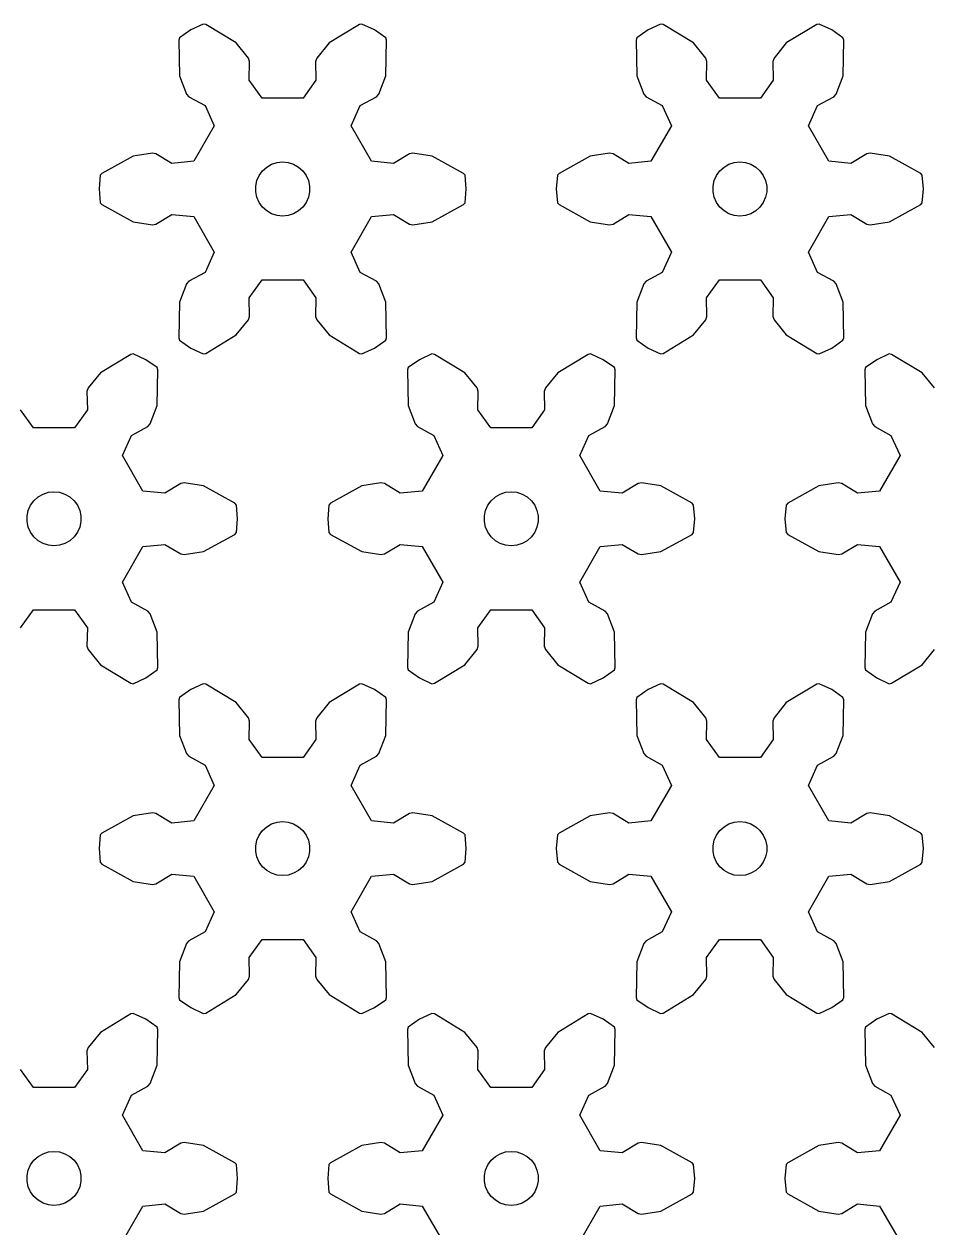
# Model space of a CAD drawing. Extents: x 0 to 198, y 0 to 238.
# Drawn here: x 97.3 to 147.5, y 171 to 237.8 of the extents above; entities that cross this region are included whole.
import ezdxf

# ---------------------------------------------------------------- set-up
doc = ezdxf.new("R2010")
doc.units = 0

msp = doc.modelspace()

# ---------------------------------------------------------------- linework, layer by layer
for p, q in [((107.273, 237.753), (106.58, 237.429)), ((107.407, 237.726), (107.273, 237.753)), ((109.098, 236.705), (107.407, 237.726)), ((115.94, 237.726), (114.249, 236.705)), ((116.073, 237.753), (115.94, 237.726)), ((116.766, 237.429), (116.073, 237.753)), ((132.645, 237.753), (131.952, 237.429)), ((132.779, 237.726), (132.645, 237.753)), ((134.47, 236.705), (132.779, 237.726)), ((141.312, 237.726), (139.621, 236.705)), ((141.445, 237.753), (141.312, 237.726)), ((142.138, 237.429), (141.445, 237.753)), ((105.954, 236.991), (105.91, 236.862)), ((106.58, 237.429), (105.954, 236.991)), ((117.392, 236.991), (116.766, 237.429)), ((117.436, 236.862), (117.392, 236.991)), ((131.326, 236.991), (131.282, 236.862)), ((131.952, 237.429), (131.326, 236.991)), ((142.764, 236.991), (142.138, 237.429)), ((142.808, 236.862), (142.764, 236.991)), ((105.91, 236.862), (105.949, 234.887)), ((109.779, 235.861), (109.098, 236.705)), ((114.249, 236.705), (113.567, 235.861)), ((117.398, 234.887), (117.436, 236.862)), ((131.282, 236.862), (131.32, 234.887)), ((135.151, 235.861), (134.47, 236.705)), ((139.621, 236.705), (138.939, 235.861)), ((142.77, 234.887), (142.808, 236.862)), ((109.842, 235.675), (109.779, 235.861)), ((109.822, 234.649), (109.842, 235.675)), ((113.567, 235.861), (113.504, 235.675)), ((113.504, 235.675), (113.524, 234.649)), ((135.214, 235.675), (135.151, 235.861)), ((135.194, 234.649), (135.214, 235.675)), ((138.939, 235.861), (138.876, 235.675)), ((138.876, 235.675), (138.896, 234.649)), ((105.949, 234.887), (106.34, 233.875)), ((110.535, 233.651), (109.822, 234.649)), ((113.524, 234.649), (112.812, 233.651)), ((117.007, 233.875), (117.398, 234.887)), ((131.32, 234.887), (131.711, 233.875)), ((135.907, 233.651), (135.194, 234.649)), ((138.896, 234.649), (138.184, 233.651)), ((142.379, 233.875), (142.77, 234.887)), ((106.34, 233.875), (106.468, 233.727)), ((106.468, 233.727), (107.368, 233.231)), ((112.812, 233.651), (110.535, 233.651)), ((115.979, 233.231), (116.878, 233.727)), ((116.878, 233.727), (117.007, 233.875)), ((131.711, 233.875), (131.84, 233.727)), ((131.84, 233.727), (132.74, 233.231)), ((138.184, 233.651), (135.907, 233.651)), ((141.351, 233.231), (142.25, 233.727)), ((142.25, 233.727), (142.379, 233.875)), ((107.368, 233.231), (107.875, 232.116)), ((115.471, 232.116), (115.979, 233.231)), ((132.74, 233.231), (133.247, 232.116)), ((140.843, 232.116), (141.351, 233.231)), ((107.875, 232.116), (106.737, 230.144)), ((116.61, 230.144), (115.471, 232.116)), ((133.247, 232.116), (132.108, 230.144)), ((141.982, 230.144), (140.843, 232.116)), ((103.373, 230.426), (101.643, 229.472)), ((104.445, 230.594), (103.373, 230.426)), ((104.637, 230.556), (104.445, 230.594)), ((105.517, 230.025), (104.637, 230.556)), ((118.709, 230.556), (117.83, 230.025)), ((118.901, 230.594), (118.709, 230.556)), ((119.973, 230.426), (118.901, 230.594)), ((121.703, 229.472), (119.973, 230.426)), ((128.745, 230.426), (127.015, 229.472)), ((129.817, 230.594), (128.745, 230.426)), ((130.009, 230.556), (129.817, 230.594)), ((130.889, 230.025), (130.009, 230.556)), ((144.081, 230.556), (143.202, 230.025)), ((144.273, 230.594), (144.081, 230.556)), ((145.345, 230.426), (144.273, 230.594)), ((147.075, 229.472), (145.345, 230.426)), ((106.737, 230.144), (105.517, 230.025)), ((110.559, 229.612), (110.792, 229.822)), ((110.792, 229.822), (111.063, 229.979)), ((111.063, 229.979), (111.361, 230.075)), ((111.361, 230.075), (111.673, 230.108)), ((111.673, 230.108), (111.985, 230.075)), ((111.985, 230.075), (112.283, 229.979)), ((112.283, 229.979), (112.555, 229.822)), ((112.555, 229.822), (112.788, 229.612)), ((117.83, 230.025), (116.61, 230.144)), ((132.108, 230.144), (130.889, 230.025)), ((135.93, 229.612), (136.163, 229.822)), ((136.163, 229.822), (136.435, 229.979)), ((136.435, 229.979), (136.733, 230.075)), ((136.733, 230.075), (137.045, 230.108)), ((137.045, 230.108), (137.357, 230.075)), ((137.357, 230.075), (137.655, 229.979)), ((137.655, 229.979), (137.927, 229.822)), ((137.927, 229.822), (138.16, 229.612)), ((143.202, 230.025), (141.982, 230.144)), ((101.554, 229.37), (101.487, 228.608)), ((101.643, 229.472), (101.554, 229.37)), ((110.181, 228.765), (110.247, 229.072)), ((110.247, 229.072), (110.374, 229.358)), ((110.374, 229.358), (110.559, 229.612)), ((112.788, 229.612), (112.972, 229.358)), ((112.972, 229.358), (113.1, 229.072)), ((113.1, 229.072), (113.165, 228.765)), ((121.793, 229.37), (121.703, 229.472)), ((121.859, 228.608), (121.793, 229.37)), ((126.926, 229.37), (126.859, 228.608)), ((127.015, 229.472), (126.926, 229.37)), ((135.553, 228.765), (135.618, 229.072)), ((135.618, 229.072), (135.746, 229.358)), ((135.746, 229.358), (135.93, 229.612)), ((138.16, 229.612), (138.344, 229.358)), ((138.344, 229.358), (138.472, 229.072)), ((138.472, 229.072), (138.537, 228.765)), ((147.164, 229.37), (147.075, 229.472)), ((147.231, 228.608), (147.164, 229.37)), ((101.487, 228.608), (101.554, 227.847)), ((110.181, 228.451), (110.181, 228.765)), ((110.247, 228.145), (110.181, 228.451)), ((113.165, 228.451), (113.1, 228.145)), ((113.165, 228.765), (113.165, 228.451)), ((121.793, 227.847), (121.859, 228.608)), ((126.859, 228.608), (126.926, 227.847)), ((135.553, 228.451), (135.553, 228.765)), ((135.618, 228.145), (135.553, 228.451)), ((138.537, 228.451), (138.472, 228.145)), ((138.537, 228.765), (138.537, 228.451)), ((147.164, 227.847), (147.231, 228.608)), ((101.554, 227.847), (101.643, 227.744)), ((101.643, 227.744), (103.373, 226.79)), ((110.374, 227.858), (110.247, 228.145)), ((110.559, 227.605), (110.374, 227.858)), ((112.972, 227.858), (112.788, 227.605)), ((113.1, 228.145), (112.972, 227.858)), ((119.973, 226.79), (121.703, 227.744)), ((121.703, 227.744), (121.793, 227.847)), ((126.926, 227.847), (127.015, 227.744)), ((127.015, 227.744), (128.745, 226.79)), ((135.746, 227.858), (135.618, 228.145)), ((135.93, 227.605), (135.746, 227.858)), ((138.344, 227.858), (138.16, 227.605)), ((138.472, 228.145), (138.344, 227.858)), ((145.345, 226.79), (147.075, 227.744)), ((147.075, 227.744), (147.164, 227.847)), ((104.637, 226.66), (105.517, 227.191)), ((105.517, 227.191), (106.737, 227.073)), ((106.737, 227.073), (107.875, 225.101)), ((110.792, 227.395), (110.559, 227.605)), ((111.063, 227.238), (110.792, 227.395)), ((111.361, 227.141), (111.063, 227.238)), ((111.673, 227.108), (111.361, 227.141)), ((111.985, 227.141), (111.673, 227.108)), ((112.283, 227.238), (111.985, 227.141)), ((112.555, 227.395), (112.283, 227.238)), ((112.788, 227.605), (112.555, 227.395)), ((115.471, 225.101), (116.61, 227.073)), ((116.61, 227.073), (117.83, 227.191)), ((117.83, 227.191), (118.709, 226.66)), ((130.009, 226.66), (130.889, 227.191)), ((130.889, 227.191), (132.108, 227.073)), ((132.108, 227.073), (133.247, 225.101)), ((136.163, 227.395), (135.93, 227.605)), ((136.435, 227.238), (136.163, 227.395)), ((136.733, 227.141), (136.435, 227.238)), ((137.045, 227.108), (136.733, 227.141)), ((137.357, 227.141), (137.045, 227.108)), ((137.655, 227.238), (137.357, 227.141)), ((137.927, 227.395), (137.655, 227.238)), ((138.16, 227.605), (137.927, 227.395)), ((140.843, 225.101), (141.982, 227.073)), ((141.982, 227.073), (143.202, 227.191)), ((143.202, 227.191), (144.081, 226.66)), ((103.373, 226.79), (104.445, 226.622)), ((104.445, 226.622), (104.637, 226.66)), ((118.709, 226.66), (118.901, 226.622)), ((118.901, 226.622), (119.973, 226.79)), ((128.745, 226.79), (129.817, 226.622)), ((129.817, 226.622), (130.009, 226.66)), ((144.081, 226.66), (144.273, 226.622)), ((144.273, 226.622), (145.345, 226.79)), ((107.875, 225.101), (107.368, 223.985)), ((115.979, 223.985), (115.471, 225.101)), ((133.247, 225.101), (132.74, 223.985)), ((141.351, 223.985), (140.843, 225.101)), ((107.368, 223.985), (106.468, 223.489)), ((116.878, 223.489), (115.979, 223.985)), ((132.74, 223.985), (131.84, 223.489)), ((142.25, 223.489), (141.351, 223.985)), ((106.34, 223.342), (105.949, 222.329)), ((106.468, 223.489), (106.34, 223.342)), ((109.822, 222.568), (110.535, 223.565)), ((110.535, 223.565), (112.812, 223.565)), ((112.812, 223.565), (113.524, 222.568)), ((117.007, 223.342), (116.878, 223.489)), ((117.398, 222.329), (117.007, 223.342)), ((131.711, 223.342), (131.32, 222.329)), ((131.84, 223.489), (131.711, 223.342)), ((135.194, 222.568), (135.907, 223.565)), ((135.907, 223.565), (138.184, 223.565)), ((138.184, 223.565), (138.896, 222.568)), ((142.379, 223.342), (142.25, 223.489)), ((142.77, 222.329), (142.379, 223.342)), ((105.949, 222.329), (105.91, 220.354)), ((109.842, 221.541), (109.822, 222.568)), ((113.524, 222.568), (113.504, 221.541)), ((117.436, 220.354), (117.398, 222.329)), ((131.32, 222.329), (131.282, 220.354)), ((135.214, 221.541), (135.194, 222.568)), ((138.896, 222.568), (138.876, 221.541)), ((142.808, 220.354), (142.77, 222.329)), ((109.098, 220.511), (109.779, 221.356)), ((109.779, 221.356), (109.842, 221.541)), ((113.504, 221.541), (113.567, 221.356)), ((113.567, 221.356), (114.249, 220.511)), ((134.47, 220.511), (135.151, 221.356)), ((135.151, 221.356), (135.214, 221.541)), ((138.876, 221.541), (138.939, 221.356)), ((138.939, 221.356), (139.621, 220.511)), ((105.91, 220.354), (105.954, 220.225)), ((107.407, 219.49), (109.098, 220.511)), ((114.249, 220.511), (115.94, 219.49)), ((117.392, 220.225), (117.436, 220.354)), ((131.282, 220.354), (131.326, 220.225)), ((132.779, 219.49), (134.47, 220.511)), ((139.621, 220.511), (141.312, 219.49)), ((142.764, 220.225), (142.808, 220.354)), ((105.954, 220.225), (106.58, 219.787)), ((106.58, 219.787), (107.273, 219.464)), ((116.073, 219.464), (116.766, 219.787)), ((116.766, 219.787), (117.392, 220.225)), ((131.326, 220.225), (131.952, 219.787)), ((131.952, 219.787), (132.645, 219.464)), ((141.445, 219.464), (142.138, 219.787)), ((142.138, 219.787), (142.764, 220.225)), ((103.254, 219.438), (101.563, 218.417)), ((103.387, 219.464), (103.254, 219.438)), ((104.08, 219.141), (103.387, 219.464)), ((104.706, 218.702), (104.08, 219.141)), ((107.273, 219.464), (107.407, 219.49)), ((115.94, 219.49), (116.073, 219.464)), ((119.266, 219.141), (118.64, 218.702)), ((119.959, 219.464), (119.266, 219.141)), ((120.093, 219.438), (119.959, 219.464)), ((121.784, 218.417), (120.093, 219.438)), ((128.626, 219.438), (126.935, 218.417)), ((128.759, 219.464), (128.626, 219.438)), ((129.452, 219.141), (128.759, 219.464)), ((130.078, 218.702), (129.452, 219.141)), ((132.645, 219.464), (132.779, 219.49)), ((141.312, 219.49), (141.445, 219.464)), ((144.638, 219.141), (144.012, 218.702)), ((145.331, 219.464), (144.638, 219.141)), ((145.464, 219.438), (145.331, 219.464)), ((147.155, 218.417), (145.464, 219.438)), ((101.563, 218.417), (100.882, 217.572)), ((104.751, 218.574), (104.706, 218.702)), ((104.712, 216.599), (104.751, 218.574)), ((118.64, 218.702), (118.596, 218.574)), ((118.596, 218.574), (118.634, 216.599)), ((122.465, 217.572), (121.784, 218.417)), ((126.935, 218.417), (126.253, 217.572)), ((130.122, 218.574), (130.078, 218.702)), ((130.084, 216.599), (130.122, 218.574)), ((144.012, 218.702), (143.968, 218.574)), ((143.968, 218.574), (144.006, 216.599)), ((147.837, 217.572), (147.155, 218.417)), ((100.882, 217.572), (100.818, 217.387)), ((100.818, 217.387), (100.838, 216.36)), ((122.528, 217.387), (122.465, 217.572)), ((122.508, 216.36), (122.528, 217.387)), ((126.253, 217.572), (126.19, 217.387)), ((126.19, 217.387), (126.21, 216.36)), ((97.849, 215.363), (97.136, 216.36)), ((100.838, 216.36), (100.126, 215.363)), ((104.321, 215.586), (104.712, 216.599)), ((118.634, 216.599), (119.026, 215.586)), ((123.221, 215.363), (122.508, 216.36)), ((126.21, 216.36), (125.498, 215.363)), ((129.693, 215.586), (130.084, 216.599)), ((144.006, 216.599), (144.397, 215.586)), ((100.126, 215.363), (97.849, 215.363)), ((103.293, 214.943), (104.192, 215.439)), ((104.192, 215.439), (104.321, 215.586)), ((119.026, 215.586), (119.154, 215.439)), ((119.154, 215.439), (120.054, 214.943)), ((125.498, 215.363), (123.221, 215.363)), ((128.665, 214.943), (129.564, 215.439)), ((129.564, 215.439), (129.693, 215.586)), ((144.397, 215.586), (144.526, 215.439)), ((144.526, 215.439), (145.425, 214.943)), ((102.785, 213.827), (103.293, 214.943)), ((120.054, 214.943), (120.561, 213.827)), ((128.157, 213.827), (128.665, 214.943)), ((145.425, 214.943), (145.933, 213.827)), ((103.924, 211.855), (102.785, 213.827)), ((120.561, 213.827), (119.423, 211.855)), ((129.296, 211.855), (128.157, 213.827)), ((145.933, 213.827), (144.794, 211.855)), ((106.215, 212.305), (106.023, 212.268)), ((107.288, 212.138), (106.215, 212.305)), ((117.131, 212.305), (116.059, 212.138)), ((117.323, 212.268), (117.131, 212.305)), ((131.587, 212.305), (131.395, 212.268)), ((132.659, 212.138), (131.587, 212.305)), ((142.503, 212.305), (141.431, 212.138)), ((142.695, 212.268), (142.503, 212.305)), ((98.106, 211.533), (98.377, 211.69)), ((98.377, 211.69), (98.675, 211.787)), ((98.675, 211.787), (98.987, 211.82)), ((98.987, 211.82), (99.299, 211.787)), ((99.299, 211.787), (99.597, 211.69)), ((99.597, 211.69), (99.869, 211.533)), ((105.144, 211.737), (103.924, 211.855)), ((106.023, 212.268), (105.144, 211.737)), ((109.017, 211.184), (107.288, 212.138)), ((116.059, 212.138), (114.329, 211.184)), ((118.203, 211.737), (117.323, 212.268)), ((119.423, 211.855), (118.203, 211.737)), ((123.477, 211.533), (123.749, 211.69)), ((123.749, 211.69), (124.047, 211.787)), ((124.047, 211.787), (124.359, 211.82)), ((124.359, 211.82), (124.671, 211.787)), ((124.671, 211.787), (124.969, 211.69)), ((124.969, 211.69), (125.241, 211.533)), ((130.516, 211.737), (129.296, 211.855)), ((131.395, 212.268), (130.516, 211.737)), ((134.389, 211.184), (132.659, 212.138)), ((141.431, 212.138), (139.701, 211.184)), ((143.574, 211.737), (142.695, 212.268)), ((144.794, 211.855), (143.574, 211.737)), ((97.561, 210.783), (97.688, 211.07)), ((97.688, 211.07), (97.873, 211.323)), ((97.873, 211.323), (98.106, 211.533)), ((99.869, 211.533), (100.102, 211.323)), ((100.102, 211.323), (100.286, 211.07)), ((100.286, 211.07), (100.414, 210.783)), ((109.107, 211.081), (109.017, 211.184)), ((109.173, 210.32), (109.107, 211.081)), ((114.24, 211.081), (114.173, 210.32)), ((114.329, 211.184), (114.24, 211.081)), ((122.933, 210.783), (123.06, 211.07)), ((123.06, 211.07), (123.244, 211.323)), ((123.244, 211.323), (123.477, 211.533)), ((125.241, 211.533), (125.474, 211.323)), ((125.474, 211.323), (125.658, 211.07)), ((125.658, 211.07), (125.786, 210.783)), ((134.478, 211.081), (134.389, 211.184)), ((134.545, 210.32), (134.478, 211.081)), ((139.612, 211.081), (139.545, 210.32)), ((139.701, 211.184), (139.612, 211.081)), ((97.496, 210.476), (97.561, 210.783)), ((97.496, 210.163), (97.496, 210.476)), ((100.414, 210.783), (100.479, 210.476)), ((100.479, 210.476), (100.479, 210.163)), ((109.107, 209.558), (109.173, 210.32)), ((114.173, 210.32), (114.24, 209.558)), ((122.867, 210.476), (122.933, 210.783)), ((122.867, 210.163), (122.867, 210.476)), ((125.786, 210.783), (125.851, 210.476)), ((125.851, 210.476), (125.851, 210.163)), ((134.478, 209.558), (134.545, 210.32)), ((139.545, 210.32), (139.612, 209.558)), ((97.561, 209.856), (97.496, 210.163)), ((97.688, 209.57), (97.561, 209.856)), ((100.414, 209.856), (100.286, 209.57)), ((100.479, 210.163), (100.414, 209.856)), ((122.933, 209.856), (122.867, 210.163)), ((123.06, 209.57), (122.933, 209.856)), ((125.786, 209.856), (125.658, 209.57)), ((125.851, 210.163), (125.786, 209.856)), ((97.873, 209.316), (97.688, 209.57)), ((98.106, 209.106), (97.873, 209.316)), ((98.377, 208.949), (98.106, 209.106)), ((98.675, 208.852), (98.377, 208.949)), ((99.597, 208.949), (99.299, 208.852)), ((99.869, 209.106), (99.597, 208.949)), ((100.102, 209.316), (99.869, 209.106)), ((100.286, 209.57), (100.102, 209.316)), ((107.288, 208.501), (109.017, 209.455)), ((109.017, 209.455), (109.107, 209.558)), ((114.24, 209.558), (114.329, 209.455)), ((114.329, 209.455), (116.059, 208.501)), ((123.244, 209.316), (123.06, 209.57)), ((123.477, 209.106), (123.244, 209.316)), ((123.749, 208.949), (123.477, 209.106)), ((124.047, 208.852), (123.749, 208.949)), ((124.969, 208.949), (124.671, 208.852)), ((125.241, 209.106), (124.969, 208.949)), ((125.474, 209.316), (125.241, 209.106)), ((125.658, 209.57), (125.474, 209.316)), ((132.659, 208.501), (134.389, 209.455)), ((134.389, 209.455), (134.478, 209.558)), ((139.612, 209.558), (139.701, 209.455)), ((139.701, 209.455), (141.431, 208.501)), ((98.987, 208.82), (98.675, 208.852)), ((99.299, 208.852), (98.987, 208.82)), ((102.785, 206.812), (103.924, 208.784)), ((103.924, 208.784), (105.144, 208.902)), ((105.144, 208.902), (106.023, 208.372)), ((106.023, 208.372), (106.215, 208.334)), ((106.215, 208.334), (107.288, 208.501)), ((116.059, 208.501), (117.131, 208.334)), ((117.131, 208.334), (117.323, 208.372)), ((117.323, 208.372), (118.203, 208.902)), ((118.203, 208.902), (119.423, 208.784)), ((119.423, 208.784), (120.561, 206.812)), ((124.359, 208.82), (124.047, 208.852)), ((124.671, 208.852), (124.359, 208.82)), ((128.157, 206.812), (129.296, 208.784)), ((129.296, 208.784), (130.516, 208.902)), ((130.516, 208.902), (131.395, 208.372)), ((131.395, 208.372), (131.587, 208.334)), ((131.587, 208.334), (132.659, 208.501)), ((141.431, 208.501), (142.503, 208.334)), ((142.503, 208.334), (142.695, 208.372)), ((142.695, 208.372), (143.574, 208.902)), ((143.574, 208.902), (144.794, 208.784)), ((144.794, 208.784), (145.933, 206.812)), ((103.293, 205.696), (102.785, 206.812)), ((120.561, 206.812), (120.054, 205.696)), ((128.665, 205.696), (128.157, 206.812)), ((145.933, 206.812), (145.425, 205.696)), ((104.192, 205.2), (103.293, 205.696)), ((120.054, 205.696), (119.154, 205.2)), ((129.564, 205.2), (128.665, 205.696)), ((145.425, 205.696), (144.526, 205.2)), ((97.136, 204.279), (97.849, 205.277)), ((97.849, 205.277), (100.126, 205.277)), ((100.126, 205.277), (100.838, 204.279)), ((104.321, 205.053), (104.192, 205.2)), ((104.712, 204.04), (104.321, 205.053)), ((119.026, 205.053), (118.634, 204.04)), ((119.154, 205.2), (119.026, 205.053)), ((122.508, 204.279), (123.221, 205.277)), ((123.221, 205.277), (125.498, 205.277)), ((125.498, 205.277), (126.21, 204.279)), ((129.693, 205.053), (129.564, 205.2)), ((130.084, 204.04), (129.693, 205.053)), ((144.397, 205.053), (144.006, 204.04)), ((144.526, 205.2), (144.397, 205.053)), ((100.838, 204.279), (100.818, 203.252)), ((122.528, 203.252), (122.508, 204.279)), ((126.21, 204.279), (126.19, 203.252)), ((104.751, 202.066), (104.712, 204.04)), ((118.634, 204.04), (118.596, 202.066)), ((130.122, 202.066), (130.084, 204.04)), ((144.006, 204.04), (143.968, 202.066)), ((100.818, 203.252), (100.882, 203.067)), ((100.882, 203.067), (101.563, 202.222)), ((121.784, 202.222), (122.465, 203.067)), ((122.465, 203.067), (122.528, 203.252)), ((126.19, 203.252), (126.253, 203.067)), ((126.253, 203.067), (126.935, 202.222)), ((147.155, 202.222), (147.837, 203.067)), ((101.563, 202.222), (103.254, 201.201)), ((104.08, 201.498), (104.706, 201.937)), ((104.706, 201.937), (104.751, 202.066)), ((118.596, 202.066), (118.64, 201.937)), ((118.64, 201.937), (119.266, 201.498)), ((120.093, 201.201), (121.784, 202.222)), ((126.935, 202.222), (128.626, 201.201)), ((129.452, 201.498), (130.078, 201.937)), ((130.078, 201.937), (130.122, 202.066)), ((143.968, 202.066), (144.012, 201.937)), ((144.012, 201.937), (144.638, 201.498)), ((145.464, 201.201), (147.155, 202.222)), ((103.254, 201.201), (103.387, 201.175)), ((103.387, 201.175), (104.08, 201.498)), ((107.273, 201.175), (106.58, 200.852)), ((107.407, 201.149), (107.273, 201.175)), ((109.098, 200.128), (107.407, 201.149)), ((115.94, 201.149), (114.249, 200.128)), ((116.073, 201.175), (115.94, 201.149)), ((116.766, 200.852), (116.073, 201.175)), ((119.266, 201.498), (119.959, 201.175)), ((119.959, 201.175), (120.093, 201.201)), ((128.626, 201.201), (128.759, 201.175)), ((128.759, 201.175), (129.452, 201.498)), ((132.645, 201.175), (131.952, 200.852)), ((132.779, 201.149), (132.645, 201.175)), ((134.47, 200.128), (132.779, 201.149)), ((141.312, 201.149), (139.621, 200.128)), ((141.445, 201.175), (141.312, 201.149)), ((142.138, 200.852), (141.445, 201.175)), ((144.638, 201.498), (145.331, 201.175)), ((145.331, 201.175), (145.464, 201.201)), ((105.954, 200.414), (105.91, 200.285)), ((105.91, 200.285), (105.949, 198.31)), ((106.58, 200.852), (105.954, 200.414)), ((117.392, 200.414), (116.766, 200.852)), ((117.436, 200.285), (117.392, 200.414)), ((117.398, 198.31), (117.436, 200.285)), ((131.326, 200.414), (131.282, 200.285)), ((131.282, 200.285), (131.32, 198.31)), ((131.952, 200.852), (131.326, 200.414)), ((142.764, 200.414), (142.138, 200.852)), ((142.808, 200.285), (142.764, 200.414)), ((142.77, 198.31), (142.808, 200.285)), ((109.779, 199.283), (109.098, 200.128)), ((114.249, 200.128), (113.567, 199.283)), ((135.151, 199.283), (134.47, 200.128)), ((139.621, 200.128), (138.939, 199.283)), ((109.842, 199.098), (109.779, 199.283)), ((109.822, 198.071), (109.842, 199.098)), ((113.567, 199.283), (113.504, 199.098)), ((113.504, 199.098), (113.524, 198.071)), ((135.214, 199.098), (135.151, 199.283)), ((135.194, 198.071), (135.214, 199.098)), ((138.939, 199.283), (138.876, 199.098)), ((138.876, 199.098), (138.896, 198.071)), ((105.949, 198.31), (106.34, 197.298)), ((117.007, 197.298), (117.398, 198.31)), ((131.32, 198.31), (131.711, 197.298)), ((142.379, 197.298), (142.77, 198.31)), ((110.535, 197.074), (109.822, 198.071)), ((113.524, 198.071), (112.812, 197.074)), ((135.907, 197.074), (135.194, 198.071)), ((138.896, 198.071), (138.184, 197.074)), ((106.34, 197.298), (106.468, 197.15)), ((106.468, 197.15), (107.368, 196.654)), ((112.812, 197.074), (110.535, 197.074)), ((115.979, 196.654), (116.878, 197.15)), ((116.878, 197.15), (117.007, 197.298)), ((131.711, 197.298), (131.84, 197.15)), ((131.84, 197.15), (132.74, 196.654)), ((138.184, 197.074), (135.907, 197.074)), ((141.351, 196.654), (142.25, 197.15)), ((142.25, 197.15), (142.379, 197.298)), ((107.368, 196.654), (107.875, 195.538)), ((115.471, 195.538), (115.979, 196.654)), ((132.74, 196.654), (133.247, 195.538)), ((140.843, 195.538), (141.351, 196.654)), ((107.875, 195.538), (106.737, 193.566)), ((116.61, 193.566), (115.471, 195.538)), ((133.247, 195.538), (132.108, 193.566)), ((141.982, 193.566), (140.843, 195.538)), ((103.373, 193.849), (101.643, 192.895)), ((104.445, 194.017), (103.373, 193.849)), ((104.637, 193.979), (104.445, 194.017)), ((105.517, 193.448), (104.637, 193.979)), ((118.709, 193.979), (117.83, 193.448)), ((118.901, 194.017), (118.709, 193.979)), ((119.973, 193.849), (118.901, 194.017)), ((121.703, 192.895), (119.973, 193.849)), ((128.745, 193.849), (127.015, 192.895)), ((129.817, 194.017), (128.745, 193.849)), ((130.009, 193.979), (129.817, 194.017)), ((130.889, 193.448), (130.009, 193.979)), ((144.081, 193.979), (143.202, 193.448)), ((144.273, 194.017), (144.081, 193.979)), ((145.345, 193.849), (144.273, 194.017)), ((147.075, 192.895), (145.345, 193.849)), ((106.737, 193.566), (105.517, 193.448)), ((110.374, 192.781), (110.559, 193.035)), ((110.559, 193.035), (110.792, 193.244)), ((110.792, 193.244), (111.063, 193.401)), ((111.063, 193.401), (111.361, 193.498)), ((111.361, 193.498), (111.673, 193.531)), ((111.673, 193.531), (111.985, 193.498)), ((111.985, 193.498), (112.283, 193.401)), ((112.283, 193.401), (112.555, 193.244)), ((112.555, 193.244), (112.788, 193.035)), ((112.788, 193.035), (112.972, 192.781)), ((117.83, 193.448), (116.61, 193.566)), ((132.108, 193.566), (130.889, 193.448)), ((135.746, 192.781), (135.93, 193.035)), ((135.93, 193.035), (136.163, 193.244)), ((136.163, 193.244), (136.435, 193.401)), ((136.435, 193.401), (136.733, 193.498)), ((136.733, 193.498), (137.045, 193.531)), ((137.045, 193.531), (137.357, 193.498)), ((137.357, 193.498), (137.655, 193.401)), ((137.655, 193.401), (137.927, 193.244)), ((137.927, 193.244), (138.16, 193.035)), ((138.16, 193.035), (138.344, 192.781)), ((143.202, 193.448), (141.982, 193.566)), ((101.554, 192.792), (101.487, 192.031)), ((101.643, 192.895), (101.554, 192.792)), ((110.181, 192.188), (110.247, 192.494)), ((110.247, 192.494), (110.374, 192.781)), ((112.972, 192.781), (113.1, 192.494)), ((113.1, 192.494), (113.165, 192.188)), ((121.793, 192.792), (121.703, 192.895)), ((121.859, 192.031), (121.793, 192.792)), ((126.926, 192.792), (126.859, 192.031)), ((127.015, 192.895), (126.926, 192.792)), ((135.553, 192.188), (135.618, 192.494)), ((135.618, 192.494), (135.746, 192.781)), ((138.344, 192.781), (138.472, 192.494)), ((138.472, 192.494), (138.537, 192.188)), ((147.164, 192.792), (147.075, 192.895)), ((147.231, 192.031), (147.164, 192.792)), ((101.487, 192.031), (101.554, 191.269)), ((110.181, 191.874), (110.181, 192.188)), ((110.247, 191.567), (110.181, 191.874)), ((113.165, 191.874), (113.1, 191.567)), ((113.165, 192.188), (113.165, 191.874)), ((121.793, 191.269), (121.859, 192.031)), ((126.859, 192.031), (126.926, 191.269)), ((135.553, 191.874), (135.553, 192.188)), ((135.618, 191.567), (135.553, 191.874)), ((138.537, 191.874), (138.472, 191.567)), ((138.537, 192.188), (138.537, 191.874)), ((147.164, 191.269), (147.231, 192.031)), ((101.554, 191.269), (101.643, 191.167)), ((101.643, 191.167), (103.373, 190.213)), ((110.374, 191.281), (110.247, 191.567)), ((110.559, 191.027), (110.374, 191.281)), ((110.792, 190.817), (110.559, 191.027)), ((112.788, 191.027), (112.555, 190.817)), ((112.972, 191.281), (112.788, 191.027)), ((113.1, 191.567), (112.972, 191.281)), ((119.973, 190.213), (121.703, 191.167)), ((121.703, 191.167), (121.793, 191.269)), ((126.926, 191.269), (127.015, 191.167)), ((127.015, 191.167), (128.745, 190.213)), ((135.746, 191.281), (135.618, 191.567)), ((135.93, 191.027), (135.746, 191.281)), ((136.163, 190.817), (135.93, 191.027)), ((138.16, 191.027), (137.927, 190.817)), ((138.344, 191.281), (138.16, 191.027)), ((138.472, 191.567), (138.344, 191.281)), ((145.345, 190.213), (147.075, 191.167)), ((147.075, 191.167), (147.164, 191.269)), ((104.637, 190.083), (105.517, 190.614)), ((105.517, 190.614), (106.737, 190.495)), ((106.737, 190.495), (107.875, 188.523)), ((111.063, 190.661), (110.792, 190.817)), ((111.361, 190.564), (111.063, 190.661)), ((111.673, 190.531), (111.361, 190.564)), ((111.985, 190.564), (111.673, 190.531)), ((112.283, 190.661), (111.985, 190.564)), ((112.555, 190.817), (112.283, 190.661)), ((115.471, 188.523), (116.61, 190.495)), ((116.61, 190.495), (117.83, 190.614)), ((117.83, 190.614), (118.709, 190.083)), ((130.009, 190.083), (130.889, 190.614)), ((130.889, 190.614), (132.108, 190.495)), ((132.108, 190.495), (133.247, 188.523)), ((136.435, 190.661), (136.163, 190.817)), ((136.733, 190.564), (136.435, 190.661)), ((137.045, 190.531), (136.733, 190.564)), ((137.357, 190.564), (137.045, 190.531)), ((137.655, 190.661), (137.357, 190.564)), ((137.927, 190.817), (137.655, 190.661)), ((140.843, 188.523), (141.982, 190.495)), ((141.982, 190.495), (143.202, 190.614)), ((143.202, 190.614), (144.081, 190.083)), ((103.373, 190.213), (104.445, 190.045)), ((104.445, 190.045), (104.637, 190.083)), ((118.709, 190.083), (118.901, 190.045)), ((118.901, 190.045), (119.973, 190.213)), ((128.745, 190.213), (129.817, 190.045)), ((129.817, 190.045), (130.009, 190.083)), ((144.081, 190.083), (144.273, 190.045)), ((144.273, 190.045), (145.345, 190.213)), ((107.875, 188.523), (107.368, 187.408)), ((115.979, 187.408), (115.471, 188.523)), ((133.247, 188.523), (132.74, 187.408)), ((141.351, 187.408), (140.843, 188.523)), ((107.368, 187.408), (106.468, 186.912)), ((109.822, 185.991), (110.535, 186.988)), ((110.535, 186.988), (112.812, 186.988)), ((112.812, 186.988), (113.524, 185.991)), ((116.878, 186.912), (115.979, 187.408)), ((132.74, 187.408), (131.84, 186.912)), ((135.194, 185.991), (135.907, 186.988)), ((135.907, 186.988), (138.184, 186.988)), ((138.184, 186.988), (138.896, 185.991)), ((142.25, 186.912), (141.351, 187.408)), ((106.34, 186.764), (105.949, 185.752)), ((106.468, 186.912), (106.34, 186.764)), ((117.007, 186.764), (116.878, 186.912)), ((117.398, 185.752), (117.007, 186.764)), ((131.711, 186.764), (131.32, 185.752)), ((131.84, 186.912), (131.711, 186.764)), ((142.379, 186.764), (142.25, 186.912)), ((142.77, 185.752), (142.379, 186.764)), ((105.949, 185.752), (105.91, 183.777)), ((109.842, 184.964), (109.822, 185.991)), ((113.524, 185.991), (113.504, 184.964)), ((117.436, 183.777), (117.398, 185.752)), ((131.32, 185.752), (131.282, 183.777)), ((135.214, 184.964), (135.194, 185.991)), ((138.896, 185.991), (138.876, 184.964)), ((142.808, 183.777), (142.77, 185.752)), ((109.779, 184.779), (109.842, 184.964)), ((113.504, 184.964), (113.567, 184.779)), ((135.151, 184.779), (135.214, 184.964)), ((138.876, 184.964), (138.939, 184.779)), ((109.098, 183.934), (109.779, 184.779)), ((113.567, 184.779), (114.249, 183.934)), ((134.47, 183.934), (135.151, 184.779)), ((138.939, 184.779), (139.621, 183.934)), ((105.91, 183.777), (105.954, 183.648)), ((105.954, 183.648), (106.58, 183.21)), ((107.407, 182.913), (109.098, 183.934)), ((114.249, 183.934), (115.94, 182.913)), ((116.766, 183.21), (117.392, 183.648)), ((117.392, 183.648), (117.436, 183.777)), ((131.282, 183.777), (131.326, 183.648)), ((131.326, 183.648), (131.952, 183.21)), ((132.779, 182.913), (134.47, 183.934)), ((139.621, 183.934), (141.312, 182.913)), ((142.138, 183.21), (142.764, 183.648)), ((142.764, 183.648), (142.808, 183.777)), ((106.58, 183.21), (107.273, 182.887)), ((116.073, 182.887), (116.766, 183.21)), ((131.952, 183.21), (132.645, 182.887)), ((141.445, 182.887), (142.138, 183.21)), ((103.254, 182.86), (101.563, 181.84)), ((103.387, 182.887), (103.254, 182.86)), ((104.08, 182.564), (103.387, 182.887)), ((104.706, 182.125), (104.08, 182.564)), ((107.273, 182.887), (107.407, 182.913)), ((115.94, 182.913), (116.073, 182.887)), ((119.266, 182.564), (118.64, 182.125)), ((119.959, 182.887), (119.266, 182.564)), ((120.093, 182.86), (119.959, 182.887)), ((121.784, 181.84), (120.093, 182.86)), ((128.626, 182.86), (126.935, 181.84)), ((128.759, 182.887), (128.626, 182.86)), ((129.452, 182.564), (128.759, 182.887)), ((130.078, 182.125), (129.452, 182.564)), ((132.645, 182.887), (132.779, 182.913)), ((141.312, 182.913), (141.445, 182.887)), ((144.638, 182.564), (144.012, 182.125)), ((145.331, 182.887), (144.638, 182.564)), ((145.464, 182.86), (145.331, 182.887)), ((147.155, 181.84), (145.464, 182.86)), ((101.563, 181.84), (100.882, 180.995)), ((104.751, 181.996), (104.706, 182.125)), ((104.712, 180.021), (104.751, 181.996)), ((118.64, 182.125), (118.596, 181.996)), ((118.596, 181.996), (118.634, 180.021)), ((122.465, 180.995), (121.784, 181.84)), ((126.935, 181.84), (126.253, 180.995)), ((130.122, 181.996), (130.078, 182.125)), ((130.084, 180.021), (130.122, 181.996)), ((144.012, 182.125), (143.968, 181.996)), ((143.968, 181.996), (144.006, 180.021)), ((147.837, 180.995), (147.155, 181.84)), ((100.882, 180.995), (100.818, 180.809)), ((122.528, 180.809), (122.465, 180.995)), ((126.253, 180.995), (126.19, 180.809)), ((100.818, 180.809), (100.838, 179.783)), ((122.508, 179.783), (122.528, 180.809)), ((126.19, 180.809), (126.21, 179.783)), ((97.849, 178.785), (97.136, 179.783)), ((100.838, 179.783), (100.126, 178.785)), ((104.321, 179.009), (104.712, 180.021)), ((118.634, 180.021), (119.026, 179.009)), ((123.221, 178.785), (122.508, 179.783)), ((126.21, 179.783), (125.498, 178.785)), ((129.693, 179.009), (130.084, 180.021)), ((144.006, 180.021), (144.397, 179.009)), ((104.192, 178.861), (104.321, 179.009)), ((119.026, 179.009), (119.154, 178.861)), ((129.564, 178.861), (129.693, 179.009)), ((144.397, 179.009), (144.526, 178.861)), ((100.126, 178.785), (97.849, 178.785)), ((102.785, 177.25), (103.293, 178.365)), ((103.293, 178.365), (104.192, 178.861)), ((119.154, 178.861), (120.054, 178.365)), ((120.054, 178.365), (120.561, 177.25)), ((125.498, 178.785), (123.221, 178.785)), ((128.157, 177.25), (128.665, 178.365)), ((128.665, 178.365), (129.564, 178.861)), ((144.526, 178.861), (145.425, 178.365)), ((145.425, 178.365), (145.933, 177.25)), ((103.924, 175.278), (102.785, 177.25)), ((120.561, 177.25), (119.423, 175.278)), ((129.296, 175.278), (128.157, 177.25)), ((145.933, 177.25), (144.794, 175.278)), ((106.023, 175.69), (105.144, 175.159)), ((106.215, 175.728), (106.023, 175.69)), ((107.288, 175.56), (106.215, 175.728)), ((117.131, 175.728), (116.059, 175.56)), ((117.323, 175.69), (117.131, 175.728)), ((118.203, 175.159), (117.323, 175.69)), ((131.395, 175.69), (130.516, 175.159)), ((131.587, 175.728), (131.395, 175.69)), ((132.659, 175.56), (131.587, 175.728)), ((142.503, 175.728), (141.431, 175.56)), ((142.695, 175.69), (142.503, 175.728)), ((143.574, 175.159), (142.695, 175.69)), ((97.873, 174.746), (98.106, 174.956)), ((98.106, 174.956), (98.377, 175.113)), ((98.377, 175.113), (98.675, 175.209)), ((98.675, 175.209), (98.987, 175.242)), ((98.987, 175.242), (99.299, 175.209)), ((99.299, 175.209), (99.597, 175.113)), ((99.597, 175.113), (99.869, 174.956)), ((99.869, 174.956), (100.102, 174.746)), ((105.144, 175.159), (103.924, 175.278)), ((109.017, 174.606), (107.288, 175.56)), ((116.059, 175.56), (114.329, 174.606)), ((119.423, 175.278), (118.203, 175.159)), ((123.244, 174.746), (123.477, 174.956)), ((123.477, 174.956), (123.749, 175.113)), ((123.749, 175.113), (124.047, 175.209)), ((124.047, 175.209), (124.359, 175.242)), ((124.359, 175.242), (124.671, 175.209)), ((124.671, 175.209), (124.969, 175.113)), ((124.969, 175.113), (125.241, 174.956)), ((125.241, 174.956), (125.474, 174.746)), ((130.516, 175.159), (129.296, 175.278)), ((134.389, 174.606), (132.659, 175.56)), ((141.431, 175.56), (139.701, 174.606)), ((144.794, 175.278), (143.574, 175.159)), ((97.561, 174.206), (97.688, 174.492)), ((97.688, 174.492), (97.873, 174.746)), ((100.102, 174.746), (100.286, 174.492)), ((100.286, 174.492), (100.414, 174.206)), ((109.107, 174.504), (109.017, 174.606)), ((109.173, 173.742), (109.107, 174.504)), ((114.24, 174.504), (114.173, 173.742)), ((114.329, 174.606), (114.24, 174.504)), ((122.933, 174.206), (123.06, 174.492)), ((123.06, 174.492), (123.244, 174.746)), ((125.474, 174.746), (125.658, 174.492)), ((125.658, 174.492), (125.786, 174.206)), ((134.478, 174.504), (134.389, 174.606)), ((134.545, 173.742), (134.478, 174.504)), ((139.612, 174.504), (139.545, 173.742)), ((139.701, 174.606), (139.612, 174.504)), ((97.496, 173.899), (97.561, 174.206)), ((97.496, 173.585), (97.496, 173.899)), ((97.561, 173.279), (97.496, 173.585)), ((100.414, 174.206), (100.479, 173.899)), ((100.479, 173.585), (100.414, 173.279)), ((100.479, 173.899), (100.479, 173.585)), ((109.107, 172.981), (109.173, 173.742)), ((114.173, 173.742), (114.24, 172.981)), ((122.867, 173.899), (122.933, 174.206)), ((122.867, 173.585), (122.867, 173.899)), ((122.933, 173.279), (122.867, 173.585)), ((125.786, 174.206), (125.851, 173.899)), ((125.851, 173.585), (125.786, 173.279)), ((125.851, 173.899), (125.851, 173.585)), ((134.478, 172.981), (134.545, 173.742)), ((139.545, 173.742), (139.612, 172.981)), ((97.688, 172.992), (97.561, 173.279)), ((97.873, 172.739), (97.688, 172.992)), ((100.286, 172.992), (100.102, 172.739)), ((100.414, 173.279), (100.286, 172.992)), ((109.017, 172.878), (109.107, 172.981)), ((114.24, 172.981), (114.329, 172.878)), ((123.06, 172.992), (122.933, 173.279)), ((123.244, 172.739), (123.06, 172.992)), ((125.658, 172.992), (125.474, 172.739)), ((125.786, 173.279), (125.658, 172.992)), ((134.389, 172.878), (134.478, 172.981)), ((139.612, 172.981), (139.701, 172.878)), ((98.106, 172.529), (97.873, 172.739)), ((98.377, 172.372), (98.106, 172.529)), ((98.675, 172.275), (98.377, 172.372)), ((98.987, 172.242), (98.675, 172.275)), ((99.299, 172.275), (98.987, 172.242)), ((99.597, 172.372), (99.299, 172.275)), ((99.869, 172.529), (99.597, 172.372)), ((100.102, 172.739), (99.869, 172.529)), ((103.924, 172.207), (105.144, 172.325)), ((105.144, 172.325), (106.023, 171.794)), ((107.288, 171.924), (109.017, 172.878)), ((114.329, 172.878), (116.059, 171.924)), ((117.323, 171.794), (118.203, 172.325)), ((118.203, 172.325), (119.423, 172.207)), ((123.477, 172.529), (123.244, 172.739)), ((123.749, 172.372), (123.477, 172.529)), ((124.047, 172.275), (123.749, 172.372)), ((124.359, 172.242), (124.047, 172.275)), ((124.671, 172.275), (124.359, 172.242)), ((124.969, 172.372), (124.671, 172.275)), ((125.241, 172.529), (124.969, 172.372)), ((125.474, 172.739), (125.241, 172.529)), ((129.296, 172.207), (130.516, 172.325)), ((130.516, 172.325), (131.395, 171.794)), ((132.659, 171.924), (134.389, 172.878)), ((139.701, 172.878), (141.431, 171.924)), ((142.695, 171.794), (143.574, 172.325)), ((143.574, 172.325), (144.794, 172.207)), ((102.785, 170.235), (103.924, 172.207)), ((106.023, 171.794), (106.215, 171.757)), ((106.215, 171.757), (107.288, 171.924)), ((116.059, 171.924), (117.131, 171.757)), ((117.131, 171.757), (117.323, 171.794)), ((119.423, 172.207), (120.561, 170.235)), ((128.157, 170.235), (129.296, 172.207)), ((131.395, 171.794), (131.587, 171.757)), ((131.587, 171.757), (132.659, 171.924)), ((141.431, 171.924), (142.503, 171.757)), ((142.503, 171.757), (142.695, 171.794)), ((144.794, 172.207), (145.933, 170.235))]:
    msp.add_line(p, q)

doc.saveas('drawing.dxf')
